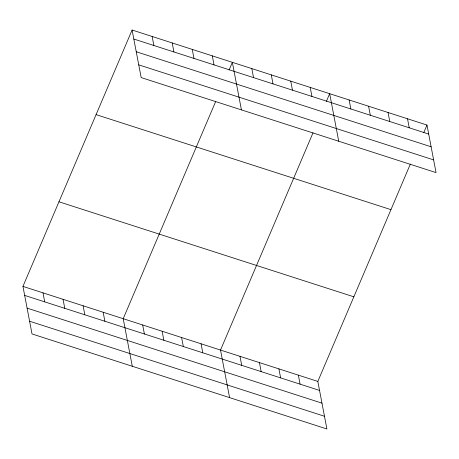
<?xml version="1.0" encoding="UTF-8"?>
<svg xmlns="http://www.w3.org/2000/svg" width="459" height="459" viewBox="0 0 459 459"><rect width="100%" height="100%" fill="white"/><g stroke="black" fill="none" stroke-linecap="round" stroke-linejoin="round"><path stroke-width="0.69" d="M410.335 164.144L317.829 381.423L326.906 428.981L32.021 333.951L22.95 286.393L132.094 30.019L426.979 125.049L436.05 172.607L141.171 77.577L132.094 30.019M215.713 101.428L123.207 318.707L132.284 366.259M229.081 70.02L232.357 62.332L241.428 109.885M313.021 132.789L220.521 350.062L229.592 397.62M326.395 101.382L329.665 93.688L338.736 141.246M423.703 132.743L426.979 125.049M133.816 39.032L428.695 134.062M136.243 51.752L431.121 146.782M138.744 64.857L433.623 159.887M96.08 114.624L390.959 209.654M58.97 201.794L353.849 296.818M22.95 286.393L317.829 381.423M24.671 295.407L319.55 390.431M27.092 308.127L321.977 403.151M29.594 321.231L324.479 416.261M407.517 118.778L409.233 127.786M388.056 112.507L389.771 121.515M368.594 106.236L370.31 115.243M349.127 99.964L350.848 108.972M310.204 87.417L311.925 96.43M290.742 81.145L292.463 90.159M271.28 74.874L273.002 83.882M251.819 68.603L253.54 77.611M298.367 375.152L300.088 384.16M278.906 368.881L280.627 377.889M212.305 55.866L214.026 64.88M259.444 362.61L261.165 371.618M192.252 49.406L193.973 58.419M239.982 356.333L241.704 365.347M172.2 42.945L173.921 51.953M152.147 36.485L153.868 45.493M201.059 343.791L202.775 352.805M181.598 337.52L183.313 346.528M162.136 331.249L163.852 340.257M142.674 324.978L144.39 333.986M103.16 312.24L104.876 321.254M83.108 305.78L84.823 314.788M63.055 299.32L64.771 308.328M43.003 292.859L44.718 301.867"/></g></svg>
